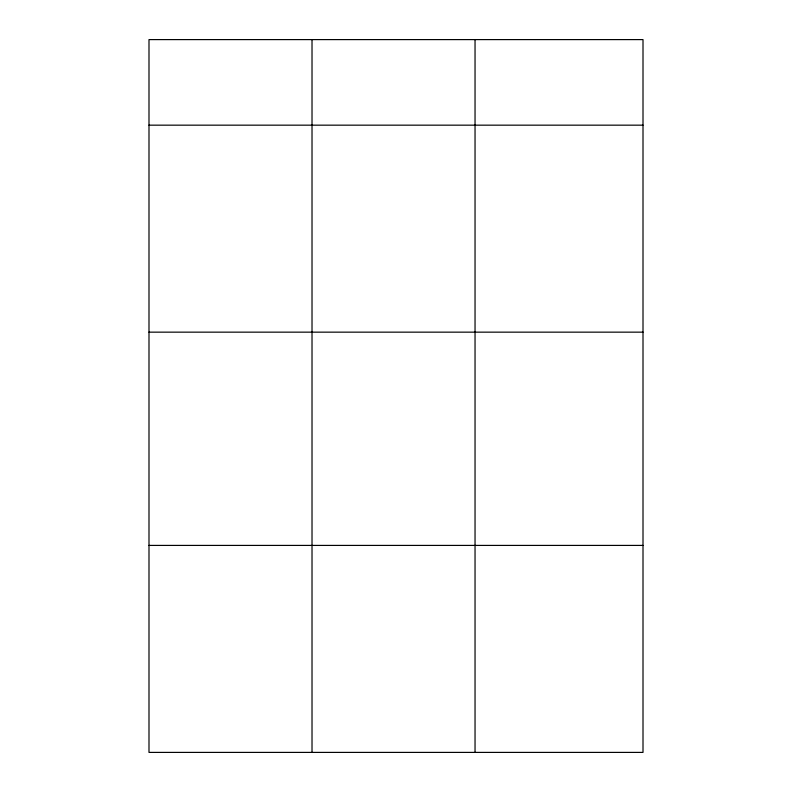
<?xml version="1.0" encoding="UTF-8"?>
<svg xmlns="http://www.w3.org/2000/svg" width="792" height="792" viewBox="0 0 792 792"><rect width="100%" height="100%" fill="white"/><g stroke="black" fill="none" stroke-linecap="round" stroke-linejoin="round"><path stroke-width="1.19" d="M643.005 332.155L643.005 39.6L148.995 39.6L148.995 752.4L643.005 752.4L643.005 332.155L148.995 332.155M148.995 125.166L643.005 125.166M148.995 545.411L643.005 545.411M475.042 39.6L475.042 752.4M312.018 39.6L312.018 752.4"/></g></svg>
